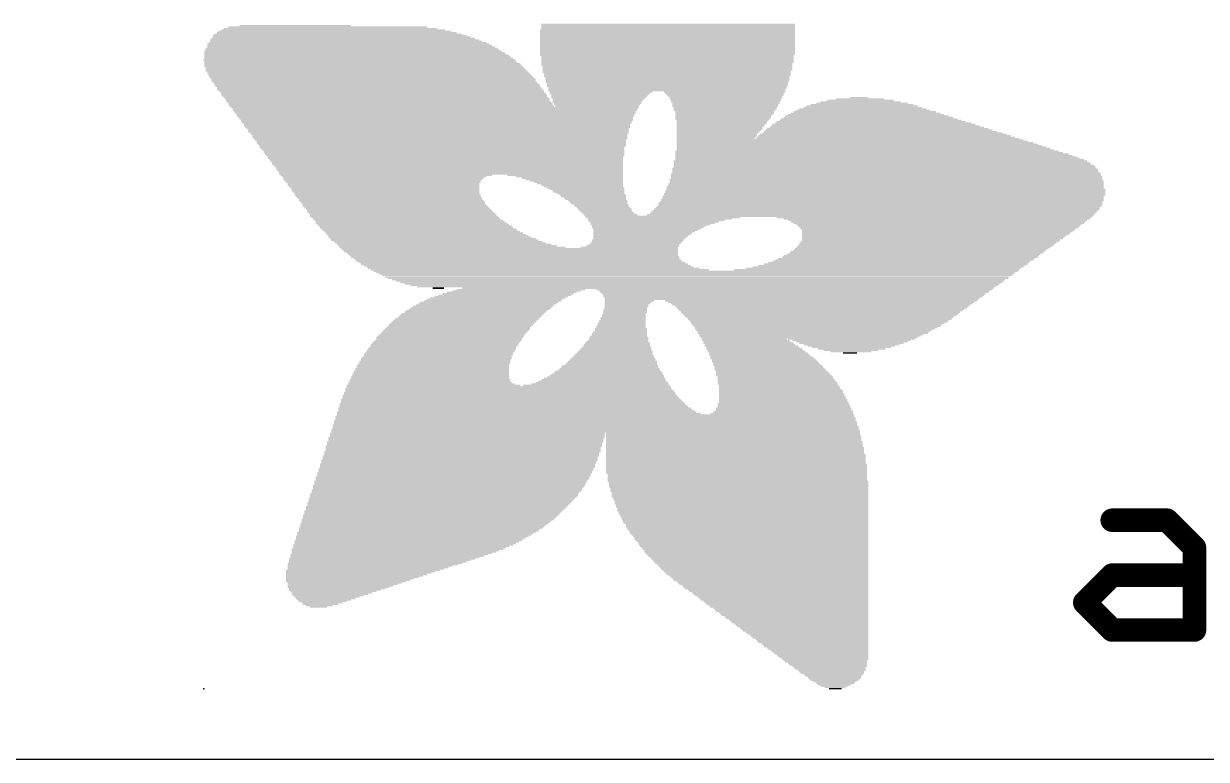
# Model space of a CAD drawing. Extents: x 0 to 70.9, y -1.3 to 55.2.
# Drawn here: x 6.39 to 12.79, y -1.27 to 2.7 of the extents above; entities that cross this region are included whole.
import ezdxf

# ---------------------------------------------------------------- set-up
doc = ezdxf.new("R2010")
doc.units = 0
for name, color, linetype in [('20', 40, 'CONTINUOUS'), ('21', 40, 'CONTINUOUS'), ('23', 40, 'CONTINUOUS')]:
    doc.layers.add(name, color=color, linetype=linetype)

# ---------------------------------------------------------------- blocks, each defined once
blk = doc.blocks.new('RECT')
blk.add_solid([(-0.5, -0.5), (0.5, -0.5), (-0.5, 0.5), (0.5, 0.5)])

msp = doc.modelspace()

# ---------------------------------------------------------------- linework, layer by layer
at = {"layer": '20'}
msp.add_line((3, -1.27), (62, -1.27), dxfattribs=at)
at = {"layer": '21', "const_width": 0.127}
for points in [[(12.2768, 0.0217), (12.5734, 0.0217)], [(12.5734, 0.0217), (12.7217, -0.1266)], [(12.7217, -0.1266), (12.7217, -0.5715)], [(12.1285, -0.4232), (12.2768, -0.2749)], [(12.2768, -0.2749), (12.7217, -0.2749)], [(12.2768, -0.5715), (12.1285, -0.4232)], [(12.7217, -0.5715), (12.2768, -0.5715)]]:
    msp.add_lwpolyline(points, dxfattribs=at)
at = {"layer": '21', "const_width": 0.0635}
for points in [[(12.2768, 0.0534, 1), (12.2768, -0.0101)], [(12.5958, 0.0441, 1), (12.5509, -0.0008)], [(12.5734, -0.0101, 1), (12.5734, 0.0534)], [(12.7534, -0.1266, 1), (12.6899, -0.1266)], [(12.6992, -0.1491, 1), (12.7441, -0.1042)], [(12.2768, -0.2432, 1), (12.2768, -0.3067)], [(12.2992, -0.2974, 1), (12.2543, -0.2525)], [(12.7217, -0.3067, 1), (12.7217, -0.2432)], [(12.151, -0.4008, 1), (12.106, -0.4457)], [(12.106, -0.4008, 1), (12.151, -0.4457)], [(12.2768, -0.5397, 1), (12.2768, -0.6033)], [(12.7217, -0.6033, 1), (12.7217, -0.5397)], [(12.2543, -0.594, 1), (12.2992, -0.549)], [(12.6899, -0.5715, 1), (12.7534, -0.5715)]]:
    msp.add_lwpolyline(points, format="xyb", dxfattribs=at)
at = {"layer": '23'}
msp.add_point((7.366, -0.889), dxfattribs=at)

# ---------------------------------------------------------------- block references
at = {"layer": '21'}
for p, xscale, yscale in [((8.0366, 2.6848), 1.0744, 0.0076), ((7.8613, 2.6924), 0.602, 0.0076), ((9.8768, 2.7), 1.3716, 0.0076), ((9.8768, 2.6924), 1.3716, 0.0076), ((9.8768, 2.6848), 1.3716, 0.0076), ((8.1204, 2.6238), 1.425, 0.0076), ((8.1013, 2.6391), 1.3716, 0.0076), ((8.1128, 2.6315), 1.3945, 0.0077), ((8.0938, 2.6467), 1.3411, 0.0076), ((8.0861, 2.6543), 1.2954, 0.0076), ((8.0747, 2.6619), 1.2573, 0.0076), ((8.0671, 2.6696), 1.2115, 0.0077), ((8.0518, 2.6772), 1.1506, 0.0076), ((9.873, 2.6696), 1.3792, 0.0077), ((9.873, 2.6619), 1.3792, 0.0076), ((9.873, 2.6543), 1.3792, 0.0076), ((9.873, 2.6467), 1.3792, 0.0076), ((9.873, 2.6391), 1.3792, 0.0076), ((9.873, 2.6315), 1.3792, 0.0077), ((9.873, 2.6238), 1.3792, 0.0076), ((9.8768, 2.6772), 1.3716, 0.0076), ((8.1737, 2.5553), 1.6078, 0.0077), ((8.1661, 2.5705), 1.5774, 0.0076), ((8.1699, 2.5629), 1.585, 0.0076), ((8.1471, 2.5934), 1.524, 0.0077), ((8.1547, 2.5857), 1.5392, 0.0076), ((8.1623, 2.5781), 1.5544, 0.0076), ((8.1433, 2.601), 1.5011, 0.0076), ((8.128, 2.6162), 1.4554, 0.0076), ((8.1357, 2.6086), 1.4707, 0.0076), ((9.873, 2.6162), 1.3792, 0.0076), ((9.873, 2.6086), 1.3792, 0.0076), ((9.873, 2.601), 1.3792, 0.0076), ((9.873, 2.5934), 1.3792, 0.0077), ((9.873, 2.5857), 1.3792, 0.0076), ((9.873, 2.5781), 1.3792, 0.0076), ((9.873, 2.5705), 1.3792, 0.0076), ((9.873, 2.5629), 1.3792, 0.0076), ((9.873, 2.5553), 1.3792, 0.0077), ((8.2042, 2.5095), 1.684, 0.0076), ((8.1814, 2.5476), 1.6231, 0.0076), ((8.1852, 2.54), 1.6307, 0.0076), ((8.1966, 2.5248), 1.6536, 0.0076), ((8.2042, 2.5171), 1.6688, 0.0077), ((8.2118, 2.5019), 1.684, 0.0076), ((8.2157, 2.4943), 1.6917, 0.0076), ((8.1928, 2.5324), 1.6459, 0.0076), ((9.873, 2.5476), 1.3792, 0.0076), ((9.873, 2.54), 1.3792, 0.0076), ((9.8692, 2.5324), 1.3716, 0.0076), ((9.873, 2.5248), 1.364, 0.0076), ((9.873, 2.5171), 1.364, 0.0077), ((9.873, 2.5095), 1.364, 0.0076), ((9.873, 2.5019), 1.364, 0.0076), ((9.873, 2.4943), 1.364, 0.0076), ((8.2233, 2.4867), 1.7069, 0.0076), ((8.2271, 2.479), 1.7145, 0.0077), ((8.2309, 2.4714), 1.7221, 0.0076), ((8.2385, 2.4638), 1.7222, 0.0076), ((8.2423, 2.4562), 1.7298, 0.0076), ((8.2461, 2.4486), 1.7374, 0.0076), ((8.2538, 2.4409), 1.7373, 0.0077), ((8.2576, 2.4333), 1.7449, 0.0076), ((8.2652, 2.4257), 1.745, 0.0076), ((9.8692, 2.4867), 1.3564, 0.0076), ((9.8692, 2.479), 1.3564, 0.0077), ((9.873, 2.4714), 1.3488, 0.0076), ((9.873, 2.4638), 1.3488, 0.0076), ((9.873, 2.4562), 1.3488, 0.0076), ((9.8692, 2.4486), 1.3411, 0.0076), ((9.8692, 2.4409), 1.3411, 0.0077), ((9.873, 2.4333), 1.3335, 0.0076), ((9.873, 2.4257), 1.3335, 0.0076), ((8.269, 2.4181), 1.7526, 0.0076), ((8.2766, 2.4105), 1.7526, 0.0076), ((8.2842, 2.4028), 1.7526, 0.0077), ((8.2842, 2.3952), 1.7526, 0.0076), ((8.2918, 2.3876), 1.7526, 0.0076), ((8.2995, 2.38), 1.7526, 0.0076), ((8.3033, 2.3724), 1.7602, 0.0076), ((8.3071, 2.3647), 1.7526, 0.0077), ((9.8692, 2.4181), 1.3259, 0.0076), ((9.873, 2.4105), 1.3182, 0.0076), ((9.873, 2.4028), 1.3182, 0.0077), ((9.873, 2.3952), 1.3182, 0.0076), ((9.8692, 2.3876), 1.3106, 0.0076), ((9.873, 2.38), 1.303, 0.0076), ((9.873, 2.3724), 1.303, 0.0076), ((9.8692, 2.3647), 1.2954, 0.0077), ((8.3147, 2.3571), 1.7526, 0.0076), ((8.3185, 2.3495), 1.7602, 0.0076), ((8.3261, 2.3419), 1.7602, 0.0076), ((8.3299, 2.3343), 1.7526, 0.0076), ((8.3376, 2.3267), 1.7526, 0.0077), ((8.3414, 2.319), 1.7602, 0.0076), ((8.3452, 2.3114), 1.7526, 0.0076), ((8.3528, 2.3038), 1.7526, 0.0076), ((9.873, 2.3571), 1.2878, 0.0076), ((9.8692, 2.3495), 1.2802, 0.0076), ((9.8692, 2.3419), 1.2802, 0.0076), ((9.5072, 2.3267), 0.541, 0.0077), ((9.5149, 2.3343), 0.5563, 0.0076), ((9.5072, 2.319), 0.5258, 0.0076), ((9.5034, 2.3114), 0.5182, 0.0076), ((9.4996, 2.3038), 0.5106, 0.0076), ((10.1816, 2.3343), 0.6554, 0.0076), ((10.1816, 2.3267), 0.64, 0.0077), ((10.1854, 2.319), 0.6324, 0.0076), ((10.1854, 2.3114), 0.6172, 0.0076), ((10.1892, 2.3038), 0.6096, 0.0076), ((10.9093, 2.3038), 0.099, 0.0076), ((8.3604, 2.2962), 1.7526, 0.0076), ((8.3604, 2.2886), 1.7526, 0.0077), ((8.368, 2.2809), 1.7526, 0.0076), ((8.3757, 2.2733), 1.7526, 0.0076), ((8.3757, 2.2657), 1.7526, 0.0076), ((8.3833, 2.2581), 1.7526, 0.0076), ((8.6157, 2.2505), 2.2022, 0.0077), ((8.6157, 2.2428), 2.187, 0.0076), ((8.6157, 2.2352), 2.187, 0.0076), ((9.4958, 2.2886), 0.4876, 0.0077), ((9.492, 2.2809), 0.48, 0.0076), ((9.4997, 2.2962), 0.4953, 0.0076), ((9.4958, 2.2733), 0.4724, 0.0076), ((9.492, 2.2657), 0.4648, 0.0076), ((9.492, 2.2581), 0.4496, 0.0076), ((10.1854, 2.2962), 0.602, 0.0076), ((10.1892, 2.2886), 0.5944, 0.0077), ((10.1854, 2.2809), 0.5868, 0.0076), ((10.1893, 2.2733), 0.5791, 0.0076), ((10.1855, 2.2657), 0.5715, 0.0076), ((10.1855, 2.2581), 0.5715, 0.0076), ((10.1854, 2.2505), 0.5562, 0.0077), ((10.1854, 2.2428), 0.5562, 0.0076), ((10.1816, 2.2352), 0.5486, 0.0076), ((10.9322, 2.2352), 0.7239, 0.0076), ((10.9284, 2.2428), 0.6858, 0.0076), ((10.9284, 2.2505), 0.6401, 0.0077), ((10.9245, 2.2581), 0.6019, 0.0076), ((10.9245, 2.2657), 0.5563, 0.0076), ((10.9245, 2.2733), 0.4953, 0.0076), ((10.9169, 2.2809), 0.4343, 0.0076), ((10.9169, 2.2886), 0.3581, 0.0077), ((10.9131, 2.2962), 0.2591, 0.0076), ((8.6157, 2.2276), 2.1717, 0.0076), ((8.6195, 2.22), 2.164, 0.0076), ((8.6195, 2.2124), 2.1488, 0.0077), ((8.6195, 2.2047), 2.1488, 0.0076), ((8.6195, 2.1971), 2.1336, 0.0076), ((8.6233, 2.1895), 2.126, 0.0076), ((8.6271, 2.1819), 2.1184, 0.0076), ((8.6233, 2.1743), 2.1108, 0.0077), ((10.1816, 2.2276), 0.5334, 0.0076), ((10.1816, 2.22), 0.5334, 0.0076), ((10.1778, 2.2124), 0.5258, 0.0077), ((10.174, 2.2047), 0.5182, 0.0076), ((10.174, 2.1971), 0.5182, 0.0076), ((10.1702, 2.1895), 0.5105, 0.0076), ((10.1702, 2.1819), 0.4953, 0.0076), ((10.1664, 2.1743), 0.4877, 0.0077), ((10.9741, 2.1743), 1.0211, 0.0077), ((10.9703, 2.1819), 0.983, 0.0076), ((10.9627, 2.1895), 0.9525, 0.0076), ((10.9588, 2.1971), 0.9144, 0.0076), ((10.9512, 2.2047), 0.8839, 0.0076), ((10.9474, 2.2124), 0.8458, 0.0077), ((10.9436, 2.22), 0.8078, 0.0076), ((10.9398, 2.2276), 0.7696, 0.0076), ((8.6272, 2.1666), 2.1031, 0.0076), ((8.6272, 2.159), 2.0879, 0.0076), ((8.6272, 2.1514), 2.0879, 0.0076), ((8.631, 2.1438), 2.0803, 0.0076), ((8.6309, 2.1362), 2.065, 0.0077), ((8.6347, 2.1285), 2.0574, 0.0076), ((8.6347, 2.1209), 2.0574, 0.0076), ((8.6386, 2.1133), 2.0497, 0.0076), ((10.1664, 2.1666), 0.4877, 0.0076), ((10.1626, 2.159), 0.4801, 0.0076), ((10.1588, 2.1514), 0.4725, 0.0076), ((10.1549, 2.1438), 0.4648, 0.0076), ((10.1549, 2.1362), 0.4648, 0.0077), ((10.1511, 2.1285), 0.4572, 0.0076), ((10.1473, 2.1209), 0.4496, 0.0076), ((10.1435, 2.1133), 0.442, 0.0076), ((11.035, 2.1133), 1.2954, 0.0076), ((11.0236, 2.1209), 1.2573, 0.0076), ((11.016, 2.1285), 1.2268, 0.0076), ((11.0084, 2.1362), 1.1963, 0.0077), ((11.0046, 2.1438), 1.1583, 0.0076), ((10.997, 2.1514), 1.1277, 0.0076), ((10.9893, 2.159), 1.0973, 0.0076), ((10.9855, 2.1666), 1.0592, 0.0076), ((8.6386, 2.1057), 2.0345, 0.0076), ((8.6424, 2.0981), 2.0269, 0.0077), ((8.6424, 2.0904), 2.0269, 0.0076), ((8.6462, 2.0828), 2.0193, 0.0076), ((8.6462, 2.0752), 2.0041, 0.0076), ((8.65, 2.0676), 1.9964, 0.0076), ((8.65, 2.06), 1.9964, 0.0077), ((8.6538, 2.0523), 1.9888, 0.0076), ((8.6576, 2.0447), 1.9812, 0.0076), ((10.8864, 2.06), 1.9279, 0.0077), ((10.1397, 2.1057), 0.4344, 0.0076), ((10.1397, 2.0981), 0.4344, 0.0077), ((10.1359, 2.0904), 0.4267, 0.0076), ((10.1321, 2.0828), 0.4191, 0.0076), ((10.8598, 2.0752), 1.8745, 0.0076), ((10.8712, 2.0676), 1.8974, 0.0076), ((10.8979, 2.0523), 1.9507, 0.0076), ((10.9093, 2.0447), 1.9736, 0.0076), ((11.0617, 2.0828), 1.425, 0.0076), ((11.0541, 2.0904), 1.3944, 0.0076), ((11.0465, 2.0981), 1.364, 0.0077), ((11.0389, 2.1057), 1.3335, 0.0076), ((8.6538, 2.0371), 1.9736, 0.0076), ((8.6576, 2.0295), 1.966, 0.0076), ((8.6614, 2.0219), 1.9584, 0.0077), ((8.6653, 2.0142), 1.9507, 0.0076), ((8.6653, 2.0066), 1.9507, 0.0076), ((8.6691, 1.999), 1.9431, 0.0076), ((8.6729, 1.9914), 1.9355, 0.0076), ((8.6729, 1.9838), 1.9203, 0.0077), ((10.9512, 2.0142), 2.0726, 0.0076), ((10.9627, 2.0066), 2.0955, 0.0076), ((10.9779, 1.999), 2.126, 0.0076), ((10.9893, 1.9914), 2.1488, 0.0076), ((11.0008, 1.9838), 2.1717, 0.0077), ((10.9207, 2.0371), 1.9965, 0.0076), ((10.9322, 2.0295), 2.0193, 0.0076), ((10.9436, 2.0219), 2.0422, 0.0077), ((8.6729, 1.9761), 1.9203, 0.0076), ((8.6767, 1.9685), 1.9127, 0.0076), ((8.6805, 1.9609), 1.905, 0.0076), ((8.6843, 1.9533), 1.8974, 0.0076), ((8.6843, 1.9457), 1.8974, 0.0077), ((8.6881, 1.938), 1.8898, 0.0076), ((8.6919, 1.9304), 1.8822, 0.0076), ((8.6957, 1.9228), 1.8746, 0.0076), ((8.6957, 1.9152), 1.8746, 0.0076), ((11.0465, 1.9228), 2.2936, 0.0076), ((11.0503, 1.9152), 2.3012, 0.0076), ((11.0236, 1.9609), 2.2326, 0.0076), ((11.0313, 1.9533), 2.2479, 0.0076), ((11.0351, 1.9457), 2.2555, 0.0077), ((11.0427, 1.938), 2.2707, 0.0076), ((11.0465, 1.9304), 2.2784, 0.0076), ((11.0084, 1.9761), 2.1869, 0.0076), ((11.0198, 1.9685), 2.2098, 0.0076), ((8.6996, 1.9076), 1.8669, 0.0077), ((8.7034, 1.8999), 1.8593, 0.0076), ((8.7034, 1.8923), 1.8593, 0.0076), ((8.3528, 1.8847), 1.143, 0.0076), ((8.3414, 1.8771), 1.1049, 0.0076), ((8.3376, 1.8695), 1.0821, 0.0077), ((8.3338, 1.8618), 1.0745, 0.0076), ((8.3338, 1.8542), 1.0591, 0.0076), ((9.3206, 1.8847), 0.6249, 0.0076), ((9.3434, 1.8771), 0.5792, 0.0076), ((9.3587, 1.8695), 0.5487, 0.0077), ((9.3701, 1.8618), 0.5258, 0.0076), ((9.3815, 1.8542), 0.503, 0.0076), ((11.0541, 1.8618), 2.3394, 0.0076), ((11.0579, 1.8542), 2.347, 0.0076), ((11.0541, 1.8923), 2.3241, 0.0076), ((11.0541, 1.8847), 2.3241, 0.0076), ((11.0579, 1.8771), 2.3318, 0.0076), ((11.0579, 1.8695), 2.3318, 0.0077), ((11.0503, 1.9076), 2.3012, 0.0077), ((11.0541, 1.8999), 2.3088, 0.0076), ((8.3376, 1.8466), 1.0515, 0.0076), ((8.3376, 1.839), 1.0363, 0.0076), ((8.3376, 1.8314), 1.0363, 0.0077), ((8.3414, 1.8237), 1.0287, 0.0076), ((8.3452, 1.8161), 1.0211, 0.0076), ((8.349, 1.8085), 1.0134, 0.0076), ((8.349, 1.8009), 1.0134, 0.0076), ((8.3528, 1.7933), 1.0058, 0.0077), ((9.393, 1.8466), 0.4801, 0.0076), ((9.4006, 1.839), 0.4649, 0.0076), ((9.412, 1.8314), 0.442, 0.0077), ((9.4196, 1.8237), 0.4268, 0.0076), ((9.4311, 1.8161), 0.4191, 0.0076), ((9.4387, 1.8085), 0.4039, 0.0076), ((9.4463, 1.8009), 0.3886, 0.0076), ((9.4501, 1.7933), 0.381, 0.0077), ((11.0503, 1.8009), 2.3774, 0.0076), ((11.0503, 1.7933), 2.3774, 0.0077), ((11.0503, 1.8237), 2.3622, 0.0076), ((11.0503, 1.8161), 2.3622, 0.0076), ((11.0541, 1.8085), 2.3698, 0.0076), ((11.0541, 1.839), 2.3546, 0.0076), ((11.0541, 1.8314), 2.3546, 0.0077), ((11.0579, 1.8466), 2.347, 0.0076), ((8.3566, 1.7856), 0.9982, 0.0076), ((8.3604, 1.778), 1.0058, 0.0076), ((8.3642, 1.7704), 0.9982, 0.0076), ((8.3719, 1.7628), 0.9983, 0.0076), ((8.3757, 1.7551), 0.9906, 0.0077), ((8.3795, 1.7475), 0.9982, 0.0076), ((8.3871, 1.7399), 0.9982, 0.0076), ((8.3909, 1.7323), 0.9906, 0.0076), ((8.3985, 1.7247), 0.9906, 0.0076), ((9.4577, 1.7856), 0.3658, 0.0076), ((9.4692, 1.778), 0.3581, 0.0076), ((9.473, 1.7704), 0.3505, 0.0076), ((9.4806, 1.7628), 0.3353, 0.0076), ((9.4844, 1.7551), 0.3277, 0.0077), ((9.4958, 1.7475), 0.32, 0.0076), ((9.4996, 1.7399), 0.3124, 0.0076), ((9.5034, 1.7323), 0.3048, 0.0076), ((9.5149, 1.7247), 0.2971, 0.0076), ((11.0236, 1.7323), 2.4003, 0.0076), ((11.0236, 1.7247), 2.4003, 0.0076), ((11.0274, 1.7399), 2.3927, 0.0076), ((11.0351, 1.7551), 2.3927, 0.0077), ((11.0351, 1.7475), 2.3927, 0.0076), ((11.0389, 1.7704), 2.3851, 0.0076), ((11.0389, 1.7628), 2.3851, 0.0076), ((11.0465, 1.7856), 2.3851, 0.0076), ((11.0465, 1.778), 2.3851, 0.0076), ((8.4023, 1.7171), 0.9982, 0.0077), ((8.41, 1.7094), 0.9983, 0.0076), ((8.4176, 1.7018), 0.9982, 0.0076), ((8.4252, 1.6942), 0.9982, 0.0076), ((8.429, 1.6866), 1.0058, 0.0076), ((8.4366, 1.679), 1.0058, 0.0077), ((8.4443, 1.6713), 1.0059, 0.0076), ((8.4481, 1.6637), 1.0135, 0.0076), ((9.5187, 1.7171), 0.2895, 0.0077), ((9.5263, 1.7094), 0.2896, 0.0076), ((9.5339, 1.7018), 0.2896, 0.0076), ((9.5377, 1.6942), 0.282, 0.0076), ((9.5454, 1.6866), 0.2819, 0.0076), ((9.553, 1.679), 0.2819, 0.0077), ((9.5644, 1.6713), 0.2896, 0.0076), ((10.7988, 1.6637), 2.7432, 0.0076), ((10.9703, 1.6713), 2.4155, 0.0076), ((10.9817, 1.679), 2.408, 0.0077), ((10.9893, 1.6866), 2.4079, 0.0076), ((10.997, 1.6942), 2.4079, 0.0076), ((11.0046, 1.7018), 2.4079, 0.0076), ((11.0084, 1.7094), 2.4003, 0.0076), ((11.016, 1.7171), 2.4003, 0.0077), ((8.4557, 1.6561), 1.0135, 0.0076), ((8.4633, 1.6485), 1.0134, 0.0076), ((8.4748, 1.6409), 1.0211, 0.0077), ((8.4824, 1.6332), 1.0211, 0.0076), ((8.49, 1.6256), 1.0363, 0.0076), ((8.4976, 1.618), 1.0363, 0.0076), ((8.509, 1.6104), 1.044, 0.0076), ((8.5167, 1.6028), 1.0439, 0.0077), ((8.5281, 1.5951), 1.0515, 0.0076), ((9.8501, 1.6561), 0.8306, 0.0076), ((9.8311, 1.6485), 0.7772, 0.0076), ((9.8121, 1.6409), 0.7391, 0.0077), ((9.8006, 1.6332), 0.701, 0.0076), ((9.793, 1.6256), 0.6706, 0.0076), ((9.7816, 1.618), 0.6477, 0.0076), ((9.7739, 1.6104), 0.6172, 0.0076), ((9.7663, 1.6028), 0.602, 0.0077), ((9.7625, 1.5951), 0.5792, 0.0076), ((11.3132, 1.6561), 1.6993, 0.0076), ((11.3284, 1.6485), 1.6536, 0.0076), ((11.3322, 1.6409), 1.6154, 0.0077), ((11.336, 1.6332), 1.5926, 0.0076), ((11.3399, 1.6256), 1.5697, 0.0076), ((11.3399, 1.618), 1.5393, 0.0076), ((11.3398, 1.6104), 1.524, 0.0076), ((11.3399, 1.6028), 1.5087, 0.0077), ((11.3361, 1.5951), 1.4859, 0.0076), ((8.5357, 1.5875), 1.0516, 0.0076), ((8.5471, 1.5799), 1.0592, 0.0076), ((8.5585, 1.5723), 1.0668, 0.0076), ((8.57, 1.5647), 1.0744, 0.0077), ((8.5814, 1.557), 1.082, 0.0076), ((8.5891, 1.5494), 1.0973, 0.0076), ((8.6043, 1.5418), 1.1125, 0.0076), ((8.6157, 1.5342), 1.1202, 0.0076), ((9.713, 1.5342), 0.4953, 0.0076), ((9.7549, 1.5875), 0.5639, 0.0076), ((9.7473, 1.5799), 0.5487, 0.0076), ((9.7396, 1.5723), 0.5334, 0.0076), ((9.7358, 1.5647), 0.5258, 0.0077), ((9.7282, 1.557), 0.5106, 0.0076), ((9.7244, 1.5494), 0.503, 0.0076), ((9.7206, 1.5418), 0.4953, 0.0076), ((11.3361, 1.5875), 1.4707, 0.0076), ((11.3322, 1.5799), 1.463, 0.0076), ((11.3246, 1.5723), 1.4478, 0.0076), ((11.3208, 1.5647), 1.4402, 0.0077), ((11.3132, 1.557), 1.4249, 0.0076), ((11.3094, 1.5494), 1.4173, 0.0076), ((11.3056, 1.5418), 1.4097, 0.0076), ((11.298, 1.5342), 1.3945, 0.0076), ((8.6348, 1.5266), 1.1277, 0.0077), ((8.6462, 1.5189), 1.1354, 0.0076), ((8.6652, 1.5113), 1.1582, 0.0076), ((8.6843, 1.5037), 1.1811, 0.0076), ((8.7109, 1.4961), 1.2192, 0.0076), ((9.0196, 1.4885), 1.8211, 0.0077), ((9.0234, 1.4808), 1.8135, 0.0076), ((9.0272, 1.4732), 1.8059, 0.0076), ((9.6673, 1.4961), 0.5257, 0.0076), ((9.6863, 1.5037), 0.503, 0.0076), ((9.694, 1.5113), 0.4877, 0.0076), ((9.7016, 1.5189), 0.4877, 0.0076), ((9.7092, 1.5266), 0.4877, 0.0077), ((11.2255, 1.4732), 1.3716, 0.0076), ((11.237, 1.4808), 1.364, 0.0076), ((11.2484, 1.4885), 1.3716, 0.0077), ((11.256, 1.4961), 1.3716, 0.0076), ((11.2675, 1.5037), 1.3793, 0.0076), ((11.2789, 1.5189), 1.3868, 0.0076), ((11.2751, 1.5113), 1.3792, 0.0076), ((11.2903, 1.5266), 1.3944, 0.0077), ((9.0348, 1.4656), 1.7907, 0.0076), ((9.0386, 1.458), 1.783, 0.0076), ((9.0424, 1.4504), 1.7754, 0.0077), ((9.0501, 1.4427), 1.7755, 0.0076), ((9.0577, 1.4351), 1.7603, 0.0076), ((9.0653, 1.4275), 1.7602, 0.0076), ((9.0729, 1.4199), 1.7602, 0.0076), ((9.0881, 1.4123), 1.7602, 0.0077), ((9.0996, 1.4046), 1.7679, 0.0076), ((11.1075, 1.4046), 1.4249, 0.0076), ((11.1227, 1.4123), 1.4097, 0.0077), ((11.1379, 1.4199), 1.3944, 0.0076), ((11.1532, 1.4275), 1.3945, 0.0076), ((11.1646, 1.4351), 1.3868, 0.0076), ((11.1836, 1.4427), 1.3792, 0.0076), ((11.1913, 1.4504), 1.3793, 0.0077), ((11.2027, 1.458), 1.3716, 0.0076), ((11.2179, 1.4656), 1.3716, 0.0076), ((9.1148, 1.397), 1.7678, 0.0076), ((9.1301, 1.3894), 1.7679, 0.0076), ((9.1491, 1.3818), 1.7907, 0.0076), ((9.1834, 1.3741), 1.8288, 0.0077), ((10.0254, 1.3665), 3.4824, 0.0076), ((10.0254, 1.3589), 3.4518, 0.0076), ((10.0292, 1.3513), 3.429, 0.0076), ((10.033, 1.3437), 3.4062, 0.0076), ((11.0046, 1.3741), 1.5393, 0.0077), ((11.0389, 1.3818), 1.4859, 0.0076), ((11.0655, 1.3894), 1.463, 0.0076), ((11.0846, 1.397), 1.4402, 0.0076), ((10.033, 1.336), 3.3756, 0.0077), ((10.0368, 1.3284), 3.3528, 0.0076), ((10.0407, 1.3208), 3.3147, 0.0076), ((10.0483, 1.3132), 3.2843, 0.0076), ((10.0559, 1.3056), 3.2537, 0.0076), ((10.0597, 1.298), 3.2156, 0.0077), ((10.0711, 1.2903), 3.1776, 0.0076), ((10.0825, 1.2827), 3.1242, 0.0076), ((8.6348, 1.2751), 0.0609, 0.0076), ((10.2007, 1.2751), 2.8727, 0.0076), ((8.9396, 1.2141), 0.7315, 0.0076), ((8.9548, 1.2218), 0.7315, 0.0077), ((8.9739, 1.2294), 0.7239, 0.0076), ((8.9929, 1.237), 0.7163, 0.0076), ((9.012, 1.2446), 0.7087, 0.0076), ((9.031, 1.2522), 0.701, 0.0076), ((9.0577, 1.2599), 0.6935, 0.0077), ((9.0805, 1.2675), 0.6934, 0.0076), ((10.5588, 1.2675), 2.1412, 0.0076), ((10.5588, 1.2599), 2.1108, 0.0077), ((10.5587, 1.2522), 2.0955, 0.0076), ((10.555, 1.2446), 2.0726, 0.0076), ((10.555, 1.237), 2.0574, 0.0076), ((10.5512, 1.2294), 2.0498, 0.0076), ((10.5473, 1.2218), 2.0269, 0.0077), ((10.5435, 1.2141), 2.0193, 0.0076), ((8.8405, 1.1532), 0.762, 0.0076), ((8.8557, 1.1608), 0.762, 0.0076), ((8.8633, 1.1684), 0.762, 0.0076), ((8.8748, 1.176), 0.7544, 0.0076), ((8.8862, 1.1837), 0.7468, 0.0077), ((8.9015, 1.1913), 0.7467, 0.0076), ((8.9091, 1.1989), 0.7467, 0.0076), ((8.9281, 1.2065), 0.7392, 0.0076), ((9.6444, 1.1608), 0.2362, 0.0076), ((9.6444, 1.1532), 0.2362, 0.0076), ((9.6673, 1.2065), 0.2667, 0.0076), ((9.6558, 1.1913), 0.2438, 0.0076), ((9.652, 1.1837), 0.2362, 0.0077), ((9.652, 1.176), 0.2362, 0.0076), ((9.6482, 1.1684), 0.2286, 0.0076), ((9.6597, 1.1989), 0.2515, 0.0076), ((10.7036, 1.2065), 1.684, 0.0076), ((10.7035, 1.1989), 1.6535, 0.0076), ((10.7073, 1.1913), 1.6307, 0.0076), ((10.7036, 1.1837), 1.6078, 0.0077), ((10.7074, 1.176), 1.585, 0.0076), ((10.7073, 1.1684), 1.5697, 0.0076), ((10.7035, 1.1608), 1.5469, 0.0076), ((10.7036, 1.1532), 1.5316, 0.0076), ((8.7643, 1.0846), 0.7772, 0.0076), ((8.7719, 1.0922), 0.7772, 0.0076), ((8.7795, 1.0998), 0.7772, 0.0076), ((8.7872, 1.1075), 0.7773, 0.0077), ((8.7986, 1.1151), 0.7696, 0.0076), ((8.8062, 1.1227), 0.7696, 0.0076), ((8.8138, 1.1303), 0.7696, 0.0076), ((8.8214, 1.1379), 0.7696, 0.0076), ((8.8329, 1.1456), 0.762, 0.0077), ((9.6254, 1.0846), 0.2591, 0.0076), ((9.6292, 1.0998), 0.2515, 0.0076), ((9.6292, 1.0922), 0.2515, 0.0076), ((9.633, 1.1151), 0.2439, 0.0076), ((9.633, 1.1075), 0.2439, 0.0077), ((9.6368, 1.1303), 0.2362, 0.0076), ((9.6368, 1.1227), 0.2362, 0.0076), ((9.6444, 1.1456), 0.2362, 0.0077), ((9.6406, 1.1379), 0.2286, 0.0076), ((10.6997, 1.1456), 1.5087, 0.0077), ((10.6997, 1.1379), 1.4935, 0.0076), ((10.6997, 1.1303), 1.4783, 0.0076), ((10.6959, 1.1227), 1.4555, 0.0076), ((10.6959, 1.1151), 1.4401, 0.0076), ((10.6959, 1.1075), 1.4249, 0.0077), ((10.6921, 1.0998), 1.4021, 0.0076), ((10.6921, 1.0922), 1.3869, 0.0076), ((10.6845, 1.0846), 1.3716, 0.0076), ((8.7072, 1.0236), 0.7849, 0.0076), ((8.7148, 1.0313), 0.7849, 0.0077), ((8.7224, 1.0389), 0.7849, 0.0076), ((8.73, 1.0465), 0.7848, 0.0076), ((8.7376, 1.0541), 0.7848, 0.0076), ((8.7414, 1.0617), 0.7772, 0.0076), ((8.7491, 1.0694), 0.7773, 0.0077), ((8.7567, 1.077), 0.7773, 0.0076), ((9.6139, 1.0313), 0.2972, 0.0077), ((9.6139, 1.0236), 0.2972, 0.0076), ((9.6177, 1.0389), 0.2896, 0.0076), ((9.6216, 1.0541), 0.2819, 0.0076), ((9.6216, 1.0465), 0.2819, 0.0076), ((9.6216, 1.0694), 0.2667, 0.0077), ((9.6216, 1.0617), 0.2667, 0.0076), ((9.6254, 1.077), 0.2591, 0.0076), ((10.6807, 1.077), 1.3488, 0.0076), ((10.6807, 1.0694), 1.3335, 0.0077), ((10.6769, 1.0617), 1.3106, 0.0076), ((10.6693, 1.0541), 1.2954, 0.0076), ((10.6654, 1.0465), 1.2725, 0.0076), ((10.6616, 1.0389), 1.2497, 0.0076), ((10.6578, 1.0313), 1.2421, 0.0077), ((10.6502, 1.0236), 1.2116, 0.0076), ((8.6576, 0.9551), 0.7924, 0.0077), ((8.6691, 0.9703), 0.8001, 0.0076), ((8.6653, 0.9627), 0.7925, 0.0076), ((8.6729, 0.9779), 0.7925, 0.0076), ((8.6805, 0.9855), 0.7925, 0.0076), ((8.6881, 0.9932), 0.7925, 0.0077), ((8.6957, 1.0084), 0.7924, 0.0076), ((8.6919, 1.0008), 0.7848, 0.0076), ((8.7034, 1.016), 0.7925, 0.0076), ((9.5987, 0.9551), 0.3734, 0.0077), ((9.5987, 0.9703), 0.3581, 0.0076), ((9.5987, 0.9627), 0.3581, 0.0076), ((9.6025, 0.9779), 0.3505, 0.0076), ((9.6025, 0.9855), 0.3353, 0.0076), ((9.6063, 0.9932), 0.3276, 0.0077), ((9.6101, 1.0084), 0.32, 0.0076), ((9.6101, 1.0008), 0.32, 0.0076), ((9.6101, 1.016), 0.3048, 0.0076), ((10.6426, 1.016), 1.1964, 0.0076), ((10.6388, 1.0084), 1.1734, 0.0076), ((10.2883, 1.0008), 0.4572, 0.0076), ((10.2959, 0.9932), 0.4724, 0.0077), ((10.3035, 0.9855), 0.4724, 0.0076), ((10.3112, 0.9779), 0.4877, 0.0076), ((10.3187, 0.9703), 0.4877, 0.0076), ((10.3263, 0.9627), 0.5029, 0.0076), ((10.334, 0.9551), 0.503, 0.0077), ((10.8674, 1.0008), 0.6858, 0.0076), ((10.8674, 0.9932), 0.64, 0.0077), ((10.8712, 0.9855), 0.602, 0.0076), ((10.8674, 0.9779), 0.5638, 0.0076), ((10.8674, 0.9703), 0.5182, 0.0076), ((10.8674, 0.9627), 0.4724, 0.0076), ((10.8674, 0.9551), 0.4268, 0.0077), ((8.6233, 0.8941), 0.8154, 0.0076), ((8.6272, 0.9017), 0.8077, 0.0076), ((8.6348, 0.917), 0.8077, 0.0077), ((8.631, 0.9093), 0.8001, 0.0076), ((8.6386, 0.9246), 0.8001, 0.0076), ((8.6462, 0.9398), 0.8001, 0.0076), ((8.6462, 0.9322), 0.8001, 0.0076), ((8.6538, 0.9474), 0.8001, 0.0076), ((9.5796, 0.8941), 0.4572, 0.0076), ((9.5796, 0.9017), 0.442, 0.0076), ((9.5835, 0.9093), 0.4343, 0.0076), ((9.5835, 0.917), 0.4191, 0.0077), ((9.5873, 0.9246), 0.4115, 0.0076), ((9.5911, 0.9322), 0.4039, 0.0076), ((9.5911, 0.9398), 0.3887, 0.0076), ((9.5949, 0.9474), 0.381, 0.0076), ((10.3416, 0.9474), 0.5182, 0.0076), ((10.3492, 0.9398), 0.5181, 0.0076), ((10.353, 0.9322), 0.5257, 0.0076), ((10.3645, 0.9246), 0.5334, 0.0076), ((10.3683, 0.917), 0.541, 0.0077), ((10.3835, 0.9017), 0.5563, 0.0076), ((10.3873, 0.8941), 0.5639, 0.0076), ((10.3759, 0.9093), 0.541, 0.0076), ((10.8674, 0.9474), 0.3658, 0.0076), ((10.8636, 0.9398), 0.2972, 0.0076), ((10.8636, 0.9322), 0.221, 0.0076), ((10.8598, 0.9246), 0.0762, 0.0076), ((8.6005, 0.8407), 0.8305, 0.0077), ((8.6005, 0.8331), 0.8305, 0.0076), ((8.6043, 0.856), 0.8229, 0.0076), ((8.6043, 0.8484), 0.8229, 0.0076), ((8.6081, 0.8636), 0.8153, 0.0076), ((8.6157, 0.8789), 0.8154, 0.0077), ((8.6157, 0.8712), 0.8154, 0.0076), ((8.6195, 0.8865), 0.8078, 0.0076), ((9.5568, 0.8331), 0.5487, 0.0076), ((9.5606, 0.8407), 0.541, 0.0077), ((9.5606, 0.8484), 0.5258, 0.0076), ((9.5644, 0.856), 0.5182, 0.0076), ((9.5682, 0.8636), 0.4953, 0.0076), ((9.572, 0.8712), 0.4876, 0.0076), ((9.5758, 0.8789), 0.48, 0.0077), ((9.5758, 0.8865), 0.4648, 0.0076), ((10.3949, 0.8865), 0.5639, 0.0076), ((10.3987, 0.8789), 0.5715, 0.0077), ((10.4063, 0.8712), 0.5715, 0.0076), ((10.4102, 0.8636), 0.5792, 0.0076), ((10.414, 0.856), 0.5868, 0.0076), ((10.4216, 0.8484), 0.5867, 0.0076), ((10.4254, 0.8407), 0.5943, 0.0077), ((10.4292, 0.8331), 0.6019, 0.0076), ((8.5891, 0.7646), 0.8839, 0.0077), ((8.5891, 0.7798), 0.8687, 0.0076), ((8.5891, 0.7722), 0.8687, 0.0076), ((8.589, 0.795), 0.8534, 0.0076), ((8.589, 0.7874), 0.8534, 0.0076), ((8.5928, 0.8103), 0.8458, 0.0076), ((8.5928, 0.8027), 0.8458, 0.0077), ((8.5966, 0.8255), 0.8382, 0.0076), ((8.5966, 0.8179), 0.8382, 0.0076), ((9.5187, 0.7646), 0.7163, 0.0077), ((9.5225, 0.7722), 0.6934, 0.0076), ((9.5263, 0.7798), 0.6706, 0.0076), ((9.5339, 0.7874), 0.6554, 0.0076), ((9.5377, 0.795), 0.6324, 0.0076), ((9.5453, 0.8027), 0.6172, 0.0077), ((9.5453, 0.8103), 0.602, 0.0076), ((9.553, 0.8179), 0.5867, 0.0076), ((9.553, 0.8255), 0.5715, 0.0076), ((10.4369, 0.8255), 0.602, 0.0076), ((10.4407, 0.8179), 0.6096, 0.0076), ((10.4445, 0.8103), 0.6172, 0.0076), ((10.4483, 0.8027), 0.6248, 0.0077), ((10.4597, 0.7798), 0.6325, 0.0076), ((10.4635, 0.7722), 0.6401, 0.0076), ((10.4673, 0.7646), 0.6477, 0.0077), ((10.4559, 0.795), 0.6248, 0.0076), ((10.4559, 0.7874), 0.6248, 0.0076), ((9.0196, 0.7112), 1.7907, 0.0076), ((9.0196, 0.7036), 1.7907, 0.0076), ((9.0119, 0.7341), 1.7602, 0.0076), ((9.0158, 0.7265), 1.7679, 0.0077), ((9.0196, 0.7188), 1.7755, 0.0076), ((9.0157, 0.7417), 1.7526, 0.0076), ((8.6081, 0.7493), 0.9373, 0.0076), ((8.5967, 0.7569), 0.8991, 0.0076), ((9.4882, 0.7493), 0.7925, 0.0076), ((9.5073, 0.7569), 0.7391, 0.0076), ((10.4673, 0.7569), 0.6477, 0.0076), ((10.4749, 0.7493), 0.6477, 0.0076), ((10.4787, 0.7417), 0.6553, 0.0076), ((10.4787, 0.7341), 0.6553, 0.0076), ((10.4826, 0.7265), 0.663, 0.0077), ((10.4864, 0.7188), 0.6706, 0.0076), ((10.4864, 0.7112), 0.6706, 0.0076), ((10.4902, 0.7036), 0.6782, 0.0076), ((9.0386, 0.6426), 1.8746, 0.0076), ((9.0348, 0.6502), 1.8669, 0.0077), ((9.0272, 0.6731), 1.8364, 0.0076), ((9.031, 0.6655), 1.844, 0.0076), ((9.0348, 0.6579), 1.8516, 0.0076), ((9.0196, 0.696), 1.8059, 0.0076), ((9.0234, 0.6884), 1.8135, 0.0077), ((9.0272, 0.6807), 1.8212, 0.0076), ((10.4978, 0.6502), 0.7087, 0.0077), ((10.5016, 0.6426), 0.7163, 0.0076), ((10.5016, 0.6579), 0.7011, 0.0076), ((10.4902, 0.696), 0.6782, 0.0076), ((10.494, 0.6884), 0.6858, 0.0077), ((10.494, 0.6807), 0.6858, 0.0076), ((10.4978, 0.6731), 0.6934, 0.0076), ((10.4978, 0.6655), 0.6934, 0.0076), ((9.4806, 0.5817), 2.8041, 0.0076), ((9.4844, 0.5741), 2.8118, 0.0077), ((9.0577, 0.6045), 1.9431, 0.0076), ((9.0691, 0.5969), 1.966, 0.0076), ((9.4844, 0.5893), 2.7965, 0.0076), ((9.0462, 0.6274), 1.905, 0.0076), ((9.05, 0.6198), 1.9126, 0.0076), ((9.0577, 0.6122), 1.9279, 0.0077), ((9.0424, 0.635), 1.8822, 0.0076), ((10.4902, 0.5969), 0.7696, 0.0076), ((10.4978, 0.6045), 0.7544, 0.0076), ((10.5016, 0.6122), 0.7467, 0.0077), ((10.5016, 0.6274), 0.7315, 0.0076), ((10.5016, 0.6198), 0.7315, 0.0076), ((10.5016, 0.635), 0.7163, 0.0076), ((9.4806, 0.5131), 2.8499, 0.0076), ((9.4806, 0.536), 2.8347, 0.0077), ((9.4844, 0.5283), 2.8423, 0.0076), ((9.4844, 0.5207), 2.8423, 0.0076), ((9.4806, 0.5588), 2.8194, 0.0076), ((9.4844, 0.5512), 2.827, 0.0076), ((9.4844, 0.5436), 2.827, 0.0076), ((9.4844, 0.5664), 2.8118, 0.0076), ((8.7796, 0.4445), 1.4935, 0.0076), ((8.7872, 0.4674), 1.4935, 0.0076), ((8.7834, 0.4598), 1.4859, 0.0077), ((8.7834, 0.4521), 1.4859, 0.0076), ((8.791, 0.4902), 1.4859, 0.0076), ((8.791, 0.4826), 1.4859, 0.0076), ((8.791, 0.475), 1.4859, 0.0076), ((9.4844, 0.5055), 2.8575, 0.0076), ((9.4844, 0.4979), 2.8575, 0.0077), ((10.2273, 0.4902), 1.3716, 0.0076), ((10.2273, 0.4826), 1.3716, 0.0076), ((10.2311, 0.475), 1.3792, 0.0076), ((10.2311, 0.4674), 1.3792, 0.0076), ((10.2311, 0.4598), 1.3792, 0.0077), ((10.2311, 0.4521), 1.3792, 0.0076), ((10.235, 0.4445), 1.3869, 0.0076), ((8.7643, 0.3912), 1.4935, 0.0076), ((8.7605, 0.3836), 1.4859, 0.0077), ((8.7719, 0.4217), 1.4936, 0.0077), ((8.7681, 0.414), 1.4859, 0.0076), ((8.7681, 0.4064), 1.4859, 0.0076), ((8.7681, 0.3988), 1.4859, 0.0076), ((8.7758, 0.4369), 1.4859, 0.0076), ((8.7758, 0.4293), 1.4859, 0.0076), ((10.235, 0.4369), 1.3869, 0.0076), ((10.235, 0.4293), 1.3869, 0.0076), ((10.235, 0.4217), 1.3869, 0.0077), ((10.2388, 0.414), 1.3945, 0.0076), ((10.2388, 0.4064), 1.3945, 0.0076), ((10.2388, 0.3988), 1.3945, 0.0076), ((10.2388, 0.3912), 1.3945, 0.0076), ((10.2388, 0.3836), 1.3945, 0.0077), ((8.7377, 0.3226), 1.4859, 0.0076), ((8.7491, 0.3455), 1.4935, 0.0077), ((8.7453, 0.3378), 1.4859, 0.0076), ((8.7453, 0.3302), 1.4859, 0.0076), ((8.7567, 0.3683), 1.4935, 0.0076), ((8.7529, 0.3607), 1.4859, 0.0076), ((8.7529, 0.3531), 1.4859, 0.0076), ((8.7605, 0.3759), 1.4859, 0.0076), ((10.2463, 0.3226), 1.4097, 0.0076), ((10.2426, 0.3759), 1.4021, 0.0076), ((10.2426, 0.3683), 1.4021, 0.0076), ((10.2426, 0.3607), 1.4021, 0.0076), ((10.2426, 0.3531), 1.4021, 0.0076), ((10.2426, 0.3455), 1.4021, 0.0077), ((10.2426, 0.3378), 1.4021, 0.0076), ((10.2426, 0.3302), 1.4021, 0.0076), ((8.711, 0.254), 1.4783, 0.0076), ((8.7224, 0.2769), 1.4859, 0.0076), ((8.7186, 0.2692), 1.4783, 0.0077), ((8.7186, 0.2616), 1.4783, 0.0076), ((8.73, 0.2997), 1.4859, 0.0076), ((8.73, 0.2921), 1.4859, 0.0076), ((8.7262, 0.2845), 1.4783, 0.0076), ((8.7377, 0.315), 1.4859, 0.0076), ((8.7377, 0.3074), 1.4859, 0.0077), ((10.2463, 0.315), 1.4097, 0.0076), ((10.2463, 0.3074), 1.4097, 0.0077), ((10.2463, 0.2997), 1.4097, 0.0076), ((10.2463, 0.2921), 1.4097, 0.0076), ((10.2463, 0.2845), 1.4097, 0.0076), ((10.2463, 0.2769), 1.4097, 0.0076), ((10.2501, 0.2692), 1.4021, 0.0077), ((10.2501, 0.2616), 1.4021, 0.0076), ((10.2501, 0.254), 1.4021, 0.0076), ((8.6919, 0.2083), 1.4706, 0.0076), ((8.6881, 0.2007), 1.463, 0.0076), ((8.6843, 0.193), 1.4554, 0.0077), ((8.6995, 0.2312), 1.4706, 0.0077), ((8.6995, 0.2235), 1.4706, 0.0076), ((8.6957, 0.2159), 1.463, 0.0076), ((8.711, 0.2464), 1.4783, 0.0076), ((8.7072, 0.2388), 1.4707, 0.0076), ((10.2501, 0.2464), 1.4021, 0.0076), ((10.2501, 0.2388), 1.4021, 0.0076), ((10.2539, 0.2312), 1.4097, 0.0077), ((10.2578, 0.2235), 1.402, 0.0076), ((10.2578, 0.2159), 1.402, 0.0076), ((10.2578, 0.2083), 1.402, 0.0076), ((10.2578, 0.2007), 1.402, 0.0076), ((10.2616, 0.193), 1.3944, 0.0077), ((8.6538, 0.1397), 1.4402, 0.0076), ((8.65, 0.1321), 1.4326, 0.0076), ((8.6462, 0.1245), 1.4249, 0.0076), ((8.6652, 0.1626), 1.4478, 0.0076), ((8.6652, 0.155), 1.4478, 0.0077), ((8.6614, 0.1473), 1.4402, 0.0076), ((8.6805, 0.1854), 1.4631, 0.0076), ((8.6767, 0.1778), 1.4555, 0.0076), ((8.6728, 0.1702), 1.4478, 0.0076), ((10.2616, 0.1854), 1.3944, 0.0076), ((10.2616, 0.1778), 1.3944, 0.0076), ((10.2654, 0.1702), 1.3868, 0.0076), ((10.2654, 0.1626), 1.3868, 0.0076), ((10.2654, 0.155), 1.3868, 0.0077), ((10.2654, 0.1473), 1.3868, 0.0076), ((10.2692, 0.1397), 1.3792, 0.0076), ((10.2692, 0.1321), 1.3792, 0.0076), ((10.273, 0.1245), 1.3716, 0.0076), ((8.6081, 0.0711), 1.3945, 0.0076), ((8.6043, 0.0635), 1.3869, 0.0076), ((8.6234, 0.094), 1.4097, 0.0076), ((8.6195, 0.0864), 1.402, 0.0076), ((8.6157, 0.0788), 1.3944, 0.0077), ((8.6386, 0.1169), 1.4249, 0.0077), ((8.6348, 0.1092), 1.4173, 0.0076), ((8.631, 0.1016), 1.4097, 0.0076), ((10.273, 0.1169), 1.3716, 0.0077), ((10.273, 0.1092), 1.3716, 0.0076), ((10.2769, 0.1016), 1.3639, 0.0076), ((10.2769, 0.094), 1.3639, 0.0076), ((10.2806, 0.0864), 1.3563, 0.0076), ((10.2806, 0.0788), 1.3563, 0.0077), ((10.2806, 0.0711), 1.3563, 0.0076), ((10.2844, 0.0635), 1.3487, 0.0076), ((8.5586, 0.0026), 1.3411, 0.0077), ((8.5776, 0.0254), 1.364, 0.0076), ((8.57, 0.0178), 1.3487, 0.0076), ((8.5662, 0.0102), 1.3411, 0.0076), ((8.5928, 0.0483), 1.3792, 0.0076), ((8.589, 0.0406), 1.3716, 0.0077), ((8.5852, 0.033), 1.364, 0.0076), ((8.6005, 0.0559), 1.3793, 0.0076), ((10.2844, 0.0559), 1.3487, 0.0076), ((10.2882, 0.0483), 1.3411, 0.0076), ((10.2882, 0.0406), 1.3411, 0.0077), ((10.292, 0.033), 1.3335, 0.0076), ((10.292, 0.0254), 1.3335, 0.0076), ((10.2959, 0.0178), 1.3258, 0.0076), ((10.2959, 0.0102), 1.3258, 0.0076), ((10.2997, 0.0026), 1.3182, 0.0077), ((8.4938, -0.066), 1.2573, 0.0076), ((8.5166, -0.0432), 1.2878, 0.0076), ((8.509, -0.0508), 1.2726, 0.0076), ((8.5052, -0.0584), 1.265, 0.0076), ((8.5395, -0.0203), 1.3182, 0.0076), ((8.5319, -0.0279), 1.303, 0.0076), ((8.5281, -0.0355), 1.2954, 0.0077), ((8.551, -0.0051), 1.3259, 0.0076), ((8.5471, -0.0127), 1.3182, 0.0076), ((10.3035, -0.0051), 1.3106, 0.0076), ((10.3035, -0.0127), 1.3106, 0.0076), ((10.3073, -0.0203), 1.303, 0.0076), ((10.3073, -0.0279), 1.303, 0.0076), ((10.3111, -0.0355), 1.2954, 0.0077), ((10.3149, -0.0432), 1.2877, 0.0076), ((10.3149, -0.0508), 1.2877, 0.0076), ((10.3187, -0.0584), 1.2801, 0.0076), ((10.3225, -0.066), 1.2725, 0.0076), ((8.4443, -0.1118), 1.1887, 0.0077), ((8.4328, -0.1194), 1.1658, 0.0076), ((8.4252, -0.127), 1.1506, 0.0076), ((8.4709, -0.0889), 1.2268, 0.0076), ((8.4633, -0.0965), 1.2116, 0.0076), ((8.4557, -0.1041), 1.1963, 0.0076), ((8.4862, -0.0737), 1.2421, 0.0077), ((8.4785, -0.0813), 1.2268, 0.0076), ((10.3263, -0.0737), 1.2649, 0.0077), ((10.3263, -0.0813), 1.2649, 0.0076), ((10.3301, -0.0889), 1.2573, 0.0076), ((10.334, -0.0965), 1.2496, 0.0076), ((10.3378, -0.1041), 1.242, 0.0076), ((10.3378, -0.1118), 1.242, 0.0077), ((10.3416, -0.1194), 1.2344, 0.0076), ((10.3454, -0.127), 1.2268, 0.0076), ((8.33, -0.188), 1.0059, 0.0077), ((8.368, -0.1651), 1.0668, 0.0076), ((8.3566, -0.1727), 1.044, 0.0076), ((8.3452, -0.1803), 1.0211, 0.0076), ((8.4138, -0.1346), 1.143, 0.0076), ((8.4024, -0.1422), 1.1201, 0.0076), ((8.3948, -0.1499), 1.1049, 0.0077), ((8.3833, -0.1575), 1.082, 0.0076), ((10.3492, -0.1346), 1.2192, 0.0076), ((10.353, -0.1422), 1.2115, 0.0076), ((10.353, -0.1499), 1.2115, 0.0077), ((10.3568, -0.1575), 1.2039, 0.0076), ((10.3606, -0.1651), 1.1963, 0.0076), ((10.3644, -0.1727), 1.1887, 0.0076), ((10.3682, -0.1803), 1.1811, 0.0076), ((10.3721, -0.188), 1.1734, 0.0077), ((8.2271, -0.2489), 0.8306, 0.0076), ((8.2157, -0.2565), 0.8077, 0.0076), ((8.2919, -0.2108), 0.9449, 0.0076), ((8.2804, -0.2184), 0.922, 0.0076), ((8.2652, -0.2261), 0.8915, 0.0077), ((8.2538, -0.2337), 0.8687, 0.0076), ((8.2423, -0.2413), 0.8458, 0.0076), ((8.3185, -0.1956), 0.983, 0.0076), ((8.3071, -0.2032), 0.9601, 0.0076), ((10.3759, -0.1956), 1.1658, 0.0076), ((10.3797, -0.2032), 1.1582, 0.0076), ((10.3835, -0.2108), 1.1506, 0.0076), ((10.3873, -0.2184), 1.143, 0.0076), ((10.3911, -0.2261), 1.1353, 0.0077), ((10.3949, -0.2337), 1.1277, 0.0076), ((10.3987, -0.2413), 1.1201, 0.0076), ((10.4025, -0.2489), 1.1125, 0.0076), ((10.4063, -0.2565), 1.1049, 0.0076), ((8.2042, -0.2641), 0.7848, 0.0077), ((8.1928, -0.2718), 0.762, 0.0076), ((8.1814, -0.2794), 0.7391, 0.0076), ((8.17, -0.287), 0.7163, 0.0076), ((8.1585, -0.2946), 0.6934, 0.0076), ((8.1471, -0.3023), 0.6705, 0.0077), ((8.1357, -0.3099), 0.6477, 0.0076), ((8.128, -0.3175), 0.6172, 0.0076), ((10.4102, -0.2641), 1.0972, 0.0077), ((10.414, -0.2718), 1.0896, 0.0076), ((10.4216, -0.2794), 1.0744, 0.0076), ((10.4254, -0.287), 1.0668, 0.0076), ((10.4292, -0.2946), 1.0591, 0.0076), ((10.433, -0.3023), 1.0515, 0.0077), ((10.4406, -0.3099), 1.0363, 0.0076), ((10.4444, -0.3175), 1.0287, 0.0076), ((8.1166, -0.3251), 0.5944, 0.0076), ((8.1052, -0.3327), 0.5715, 0.0076), ((8.0937, -0.3404), 0.5486, 0.0077), ((8.0861, -0.348), 0.5182, 0.0076), ((8.0747, -0.3556), 0.4953, 0.0076), ((8.0671, -0.3632), 0.4649, 0.0076), ((8.0595, -0.3708), 0.4343, 0.0076), ((8.048, -0.3785), 0.4114, 0.0077), ((8.0404, -0.3861), 0.381, 0.0076), ((10.4483, -0.3251), 1.021, 0.0076), ((10.4559, -0.3327), 1.0058, 0.0076), ((10.4597, -0.3404), 0.9982, 0.0077), ((10.4635, -0.348), 0.9906, 0.0076), ((10.4711, -0.3556), 0.9753, 0.0076), ((10.4749, -0.3632), 0.9677, 0.0076), ((10.4825, -0.3708), 0.9525, 0.0076), ((10.4864, -0.3785), 0.9448, 0.0077), ((10.4902, -0.3861), 0.9372, 0.0076), ((8.0328, -0.3937), 0.3505, 0.0076), ((8.0252, -0.4013), 0.3201, 0.0076), ((8.0175, -0.4089), 0.2896, 0.0076), ((8.0099, -0.4166), 0.259, 0.0077), ((8.0061, -0.4242), 0.221, 0.0076), ((7.9985, -0.4318), 0.1905, 0.0076), ((7.9909, -0.4394), 0.1447, 0.0076), ((7.987, -0.447), 0.0915, 0.0076), ((10.4978, -0.3937), 0.922, 0.0076), ((10.5016, -0.4013), 0.9144, 0.0076), ((10.5054, -0.4089), 0.9067, 0.0076), ((10.513, -0.4166), 0.8915, 0.0077), ((10.5168, -0.4242), 0.8839, 0.0076), ((10.5206, -0.4318), 0.8763, 0.0076), ((10.5283, -0.4394), 0.861, 0.0076), ((10.5321, -0.447), 0.8534, 0.0076), ((10.5397, -0.4546), 0.8382, 0.0077), ((10.5435, -0.4623), 0.8305, 0.0076), ((10.5473, -0.4699), 0.8229, 0.0076), ((10.5549, -0.4775), 0.8077, 0.0076), ((10.5587, -0.4851), 0.8001, 0.0076), ((10.5626, -0.4928), 0.7924, 0.0077), ((10.5702, -0.5004), 0.7772, 0.0076), ((10.574, -0.508), 0.7696, 0.0076), ((10.5816, -0.5156), 0.7543, 0.0076), ((10.5854, -0.5232), 0.7467, 0.0076), ((10.5892, -0.5309), 0.7391, 0.0077), ((10.5968, -0.5385), 0.7239, 0.0076), ((10.6007, -0.5461), 0.7162, 0.0076), ((10.6045, -0.5537), 0.7086, 0.0076), ((10.6121, -0.5613), 0.6934, 0.0076), ((10.6159, -0.569), 0.6858, 0.0077), ((10.6197, -0.5766), 0.6781, 0.0076), ((10.6273, -0.5842), 0.6629, 0.0076), ((10.6311, -0.5918), 0.6553, 0.0076), ((10.6388, -0.5994), 0.64, 0.0076), ((10.6426, -0.607), 0.6324, 0.0077), ((10.6464, -0.6147), 0.6248, 0.0076), ((10.654, -0.6223), 0.6096, 0.0076), ((10.6578, -0.6299), 0.6019, 0.0076), ((10.6616, -0.6375), 0.5943, 0.0076), ((10.6692, -0.6452), 0.5791, 0.0077), ((10.673, -0.6528), 0.5715, 0.0076), ((10.6769, -0.6604), 0.5638, 0.0076), ((10.6845, -0.668), 0.5486, 0.0076), ((10.6883, -0.6756), 0.541, 0.0076), ((10.6959, -0.6833), 0.5257, 0.0077), ((10.6997, -0.6909), 0.5181, 0.0076), ((10.7035, -0.6985), 0.5105, 0.0076), ((10.7111, -0.7061), 0.4953, 0.0076), ((10.715, -0.7137), 0.4876, 0.0076), ((10.7188, -0.7214), 0.48, 0.0077), ((10.7264, -0.729), 0.4648, 0.0076), ((10.7264, -0.7366), 0.4496, 0.0076), ((10.7302, -0.7442), 0.4419, 0.0076), ((10.7378, -0.7518), 0.4267, 0.0076), ((10.7416, -0.7595), 0.4191, 0.0077), ((10.7493, -0.7671), 0.4038, 0.0076), ((10.7493, -0.7747), 0.3886, 0.0076), ((10.7531, -0.7823), 0.381, 0.0076), ((10.7607, -0.7899), 0.3658, 0.0076), ((10.7607, -0.7976), 0.3505, 0.0077), ((10.7645, -0.8052), 0.3429, 0.0076), ((10.7683, -0.8128), 0.3201, 0.0076), ((10.7683, -0.8204), 0.3048, 0.0076), ((10.7759, -0.828), 0.2895, 0.0076), ((10.7759, -0.8357), 0.2743, 0.0077), ((10.7759, -0.8433), 0.2591, 0.0076), ((10.776, -0.8509), 0.2286, 0.0076), ((10.7797, -0.8585), 0.2057, 0.0076), ((10.7759, -0.8661), 0.1829, 0.0076), ((10.776, -0.8738), 0.1524, 0.0077), ((10.7797, -0.8814), 0.1143, 0.0076), ((10.7798, -0.889), 0.0686, 0.0076)]:
    msp.add_blockref('RECT', p, dxfattribs=dict(at, xscale=xscale, yscale=yscale))

doc.saveas('drawing.dxf')
